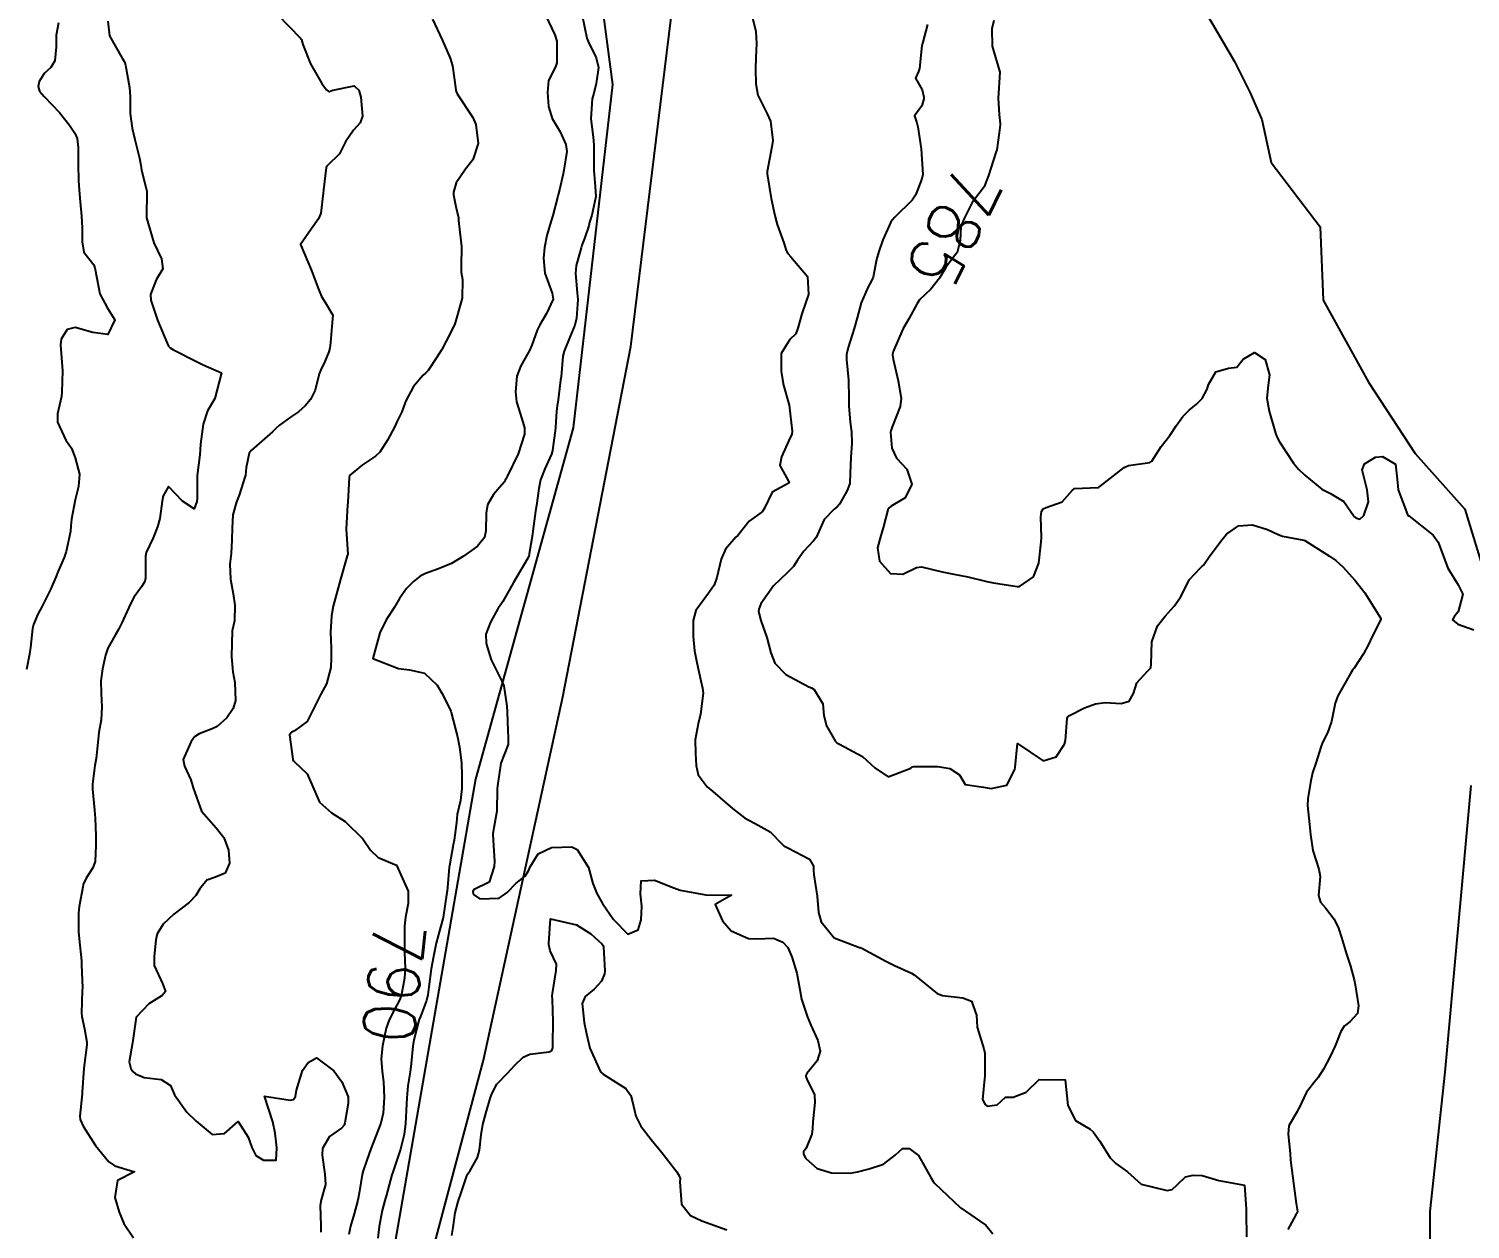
# Model space of a CAD drawing. Header units: metres. Extents: x 307586 to 320046, y 7427249 to 7434250.
# Drawn here: x 319149 to 319260.7, y 7428049.3 to 7428142.3 of the extents above; entities that cross this region are included whole.
import ezdxf
from ezdxf.enums import TextEntityAlignment as Align

# ---------------------------------------------------------------- set-up
doc = ezdxf.new("R2010")
doc.units = ezdxf.units.M
doc.header["$MEASUREMENT"] = 0
for name, color, linetype in [('Cotas', 45, 'Continuous'), ('Curvas de Nivel 1m', 11, 'Continuous'), ('Curvas de Nivel 5m', 15, 'Continuous'), ('Hidrografia', 140, 'Continuous'), ('Vias Secundárias', 230, 'Continuous')]:
    doc.layers.add(name, color=color, linetype=linetype)
doc.styles.add('Style-STANDARD', font='STANDARD.shx')

msp = doc.modelspace()

# ---------------------------------------------------------------- linework, layer by layer
at = {"layer": 'Curvas de Nivel 1m', "flags": 128}
for points, elevation in [([(319151.35, 7428142.79), (319151.17, 7428141.84), (319151.17, 7428140.94), (319151.06, 7428139.84), (319150.76, 7428139.34), (319150.25, 7428138.87), (319149.85, 7428138.24), (319149.78, 7428137.86), (319149.87, 7428137.5), (319150.23, 7428137.07), (319151.43, 7428135.84), (319152.2, 7428134.85), (319152.62, 7428134.25), (319152.8, 7428133.82), (319152.87, 7428133.13), (319152.87, 7428131.82), (319152.9, 7428130.57), (319152.95, 7428129.82), (319153.02, 7428128.93), (319153.12, 7428127.81), (319153.19, 7428126.9), (319153.19, 7428125.81), (319153.3, 7428125.03), (319154.08, 7428124.03), (319154.17, 7428123.8), (319154.19, 7428123.68), (319154.54, 7428121.79), (319155.15, 7428120.67), (319155.71, 7428119.78), (319155.16, 7428118.64), (319154.01, 7428118.79), (319152.65, 7428119.18), (319152.01, 7428119.02), (319151.55, 7428118.28), (319151.51, 7428117.83), (319151.64, 7428116.17), (319151.65, 7428115.83), (319151.61, 7428114.18), (319151.57, 7428113.83), (319151.27, 7428112.5), (319151.28, 7428111.84), (319151.91, 7428110.46), (319152.18, 7428110.1), (319152.35, 7428109.82), (319152.64, 7428109.07), (319152.98, 7428107.81), (319152.91, 7428106.87), (319152.64, 7428105.82), (319152.35, 7428104.34), (319152.31, 7428103.82), (319152.27, 7428103.38), (319151.95, 7428101.83), (319151.8, 7428101.35), (319151.31, 7428100.31), (319151.13, 7428099.84), (319150.72, 7428098.89), (319150.22, 7428097.85), (319150.06, 7428097.54), (319149.74, 7428096.96), (319149.41, 7428096.17), (319149.33, 7428095.85), (319149.18, 7428094.39), (319149.11, 7428093.86), (319148.87, 7428092.69)], 793), ([(319155.18, 7428142.91), (319155.31, 7428141.79), (319156.27, 7428140.04), (319156.45, 7428139.78), (319156.53, 7428139.5), (319156.85, 7428137.77), (319156.91, 7428137.09), (319156.91, 7428135.77), (319157.05, 7428134.62), (319157.25, 7428133.76), (319157.63, 7428132.3), (319157.73, 7428131.76), (319157.79, 7428131.38), (319158.14, 7428129.95), (319158.19, 7428129.75), (319158.19, 7428129.7), (319158.16, 7428127.75), (319158.17, 7428127.69), (319158.73, 7428125.74), (319159.33, 7428124.49), (319159.44, 7428123.74), (319158.92, 7428122.88), (319158.47, 7428121.75), (319158.49, 7428121.29), (319159.01, 7428119.74), (319159.77, 7428117.96), (319159.87, 7428117.73), (319159.99, 7428117.61), (319160.27, 7428117.45), (319161.98, 7428116.56), (319162.56, 7428116.29), (319163.97, 7428115.68), (319163.45, 7428113.69), (319162.9, 7428112.73), (319162.56, 7428111.7), (319162.35, 7428110.15), (319162.33, 7428109.7), (319162.29, 7428109.31), (319162.1, 7428107.71), (319162.08, 7428105.93), (319162.06, 7428105.71), (319161.85, 7428105.14), (319160.96, 7428105.72), (319159.86, 7428106.87), (319159.46, 7428106.13), (319159.39, 7428105.73), (319159.2, 7428104.38), (319159.03, 7428103.74), (319158.67, 7428102.89), (319158.13, 7428101.75), (319158.08, 7428101.47), (319158.08, 7428099.75), (319158.03, 7428099.5), (319157.77, 7428099.08), (319157.22, 7428098.3), (319156.92, 7428097.76), (319156.26, 7428096.3), (319156, 7428095.78), (319155.73, 7428095.33), (319155.17, 7428094.33), (319154.99, 7428093.79), (319154.75, 7428092.74), (319154.62, 7428091.79), (319154.65, 7428090.82), (319154.7, 7428089.79), (319154.65, 7428088.79), (319154.48, 7428087.79), (319154.39, 7428087.03), (319154.26, 7428085.79), (319154.16, 7428085.25), (319153.98, 7428083.8), (319153.99, 7428083.4), (319154.14, 7428081.79), (319154.2, 7428081.15), (319154.24, 7428079.79), (319154.25, 7428079.08), (319154.2, 7428077.79), (319154, 7428077.3), (319153.5, 7428076.5), (319153.27, 7428076.03), (319153.23, 7428075.8), (319152.96, 7428074.32), (319152.89, 7428073.81), (319152.89, 7428072.36), (319152.94, 7428071.81), (319153.12, 7428070.11), (319153.14, 7428069.8), (319153.2, 7428068), (319153.19, 7428067.8), (319153.13, 7428066.05), (319153.15, 7428065.8), (319153.36, 7428064.83), (319153.54, 7428063.8), (319153.55, 7428063.6), (319153.32, 7428061.8), (319153.18, 7428059.92), (319153.17, 7428059.8), (319153, 7428058.08), (319153.03, 7428057.8), (319153.27, 7428057.29), (319154.22, 7428055.79), (319155.24, 7428054.53), (319155.7, 7428054.23), (319157.23, 7428053.75), (319155.91, 7428053.08), (319155.71, 7428051.77), (319156.05, 7428050.63), (319156.42, 7428049.76), (319157.17, 7428048.65)], 792), ([(319168.31, 7428143.44), (319170.1, 7428141.61), (319170.17, 7428141.5), (319170.28, 7428141.12), (319170.86, 7428139.6), (319171.74, 7428138.1), (319172.12, 7428137.59), (319172.24, 7428137.5), (319172.35, 7428137.48), (319172.59, 7428137.58), (319174.25, 7428137.91), (319174.61, 7428137.56), (319174.76, 7428137.03), (319174.89, 7428135.55), (319174.72, 7428135.04), (319174.2, 7428134.48), (319173.58, 7428133.57), (319173.12, 7428132.64), (319172.16, 7428131.71), (319172.1, 7428131.66), (319172.08, 7428131.59), (319171.88, 7428129.86), (319171.85, 7428129.59), (319171.67, 7428128.05), (319171.49, 7428127.6), (319170.91, 7428126.8), (319170.09, 7428125.61), (319170.94, 7428123.6), (319171.49, 7428122.16), (319171.72, 7428121.59), (319172.04, 7428121.08), (319172.59, 7428120.14), (319172.56, 7428119.58), (319172.43, 7428118.01), (319172.38, 7428117.58), (319172.29, 7428117.29), (319171.99, 7428116.55), (319171.66, 7428115.91), (319171.55, 7428115.59), (319171.24, 7428114.32), (319170.87, 7428113.6), (319170.45, 7428113.11), (319169.94, 7428112.64), (319169.32, 7428112.23), (319168.48, 7428111.62), (319168.19, 7428111.35), (319167.92, 7428111.1), (319166.27, 7428109.65), (319166.11, 7428109.44), (319165.88, 7428108.33), (319165.83, 7428107.7), (319165.82, 7428107.66), (319165.34, 7428106.18), (319165.13, 7428105.67), (319164.85, 7428104.66), (319164.79, 7428103.67), (319164.77, 7428102.72), (319164.72, 7428101.67), (319164.63, 7428100.83), (319164.68, 7428099.67), (319164.89, 7428098.54), (319165.02, 7428097.67), (319164.97, 7428096.44), (319164.81, 7428095.67), (319164.77, 7428094.71), (319164.76, 7428093.67), (319164.85, 7428092.51), (319165.01, 7428091.67), (319165.06, 7428090.28), (319164.88, 7428089.67), (319164.39, 7428088.93), (319163.64, 7428088.27), (319163.24, 7428088.08), (319162.24, 7428087.69), (319161.88, 7428087.45), (319161.63, 7428087.09), (319161.01, 7428085.71), (319161.1, 7428085.2), (319161.6, 7428084.14), (319161.74, 7428083.7), (319161.79, 7428083.5), (319162.43, 7428081.69), (319163.55, 7428080.4), (319164.15, 7428079.67), (319164.51, 7428078.68), (319164.6, 7428077.67), (319164.27, 7428076.91), (319163.5, 7428076.58), (319162.83, 7428076.35), (319162.31, 7428075.69), (319162, 7428075.18), (319161.48, 7428074.63), (319160.28, 7428073.72), (319159.87, 7428073.33), (319159.46, 7428072.94), (319158.99, 7428072.19), (319158.89, 7428071.74), (319158.75, 7428070.42), (319158.77, 7428069.74), (319159.4, 7428068.34), (319159.63, 7428067.73), (319159.39, 7428067.42), (319158.34, 7428066.78), (319157.37, 7428065.75), (319157.07, 7428063.75), (319156.81, 7428062.28), (319156.95, 7428061.76), (319157.1, 7428061.53), (319157.32, 7428061.35), (319157.99, 7428061.07), (319159.31, 7428060.9), (319160.03, 7428060.44), (319160.34, 7428059.71), (319161.28, 7428058.39), (319162.02, 7428057.69), (319163.26, 7428056.65), (319164.2, 7428056.73), (319165.27, 7428057.66), (319166.05, 7428056.44), (319166.33, 7428055.64), (319166.64, 7428055.03), (319167.24, 7428054.67), (319168.21, 7428054.66), (319168.25, 7428055.62), (319168.13, 7428056.76), (319167.95, 7428057.62), (319167.3, 7428059.63), (319169.3, 7428059.32), (319169.55, 7428059.36), (319169.7, 7428059.6), (319169.78, 7428060.08), (319170.26, 7428061.6), (319170.69, 7428062.23), (319171.34, 7428062.6), (319172.67, 7428061.57), (319173.31, 7428060.72), (319173.8, 7428059.56), (319173.8, 7428059.05), (319173.54, 7428057.56), (319173.47, 7428057.36), (319173.27, 7428057.13), (319172.33, 7428056.5), (319171.8, 7428055.57), (319171.77, 7428055.05), (319171.99, 7428053.57), (319172.02, 7428052.77), (319171.7, 7428051.58), (319171.63, 7428051.14), (319171.66, 7428049.58), (319171.66, 7428049.09)], 791), ([(319189.08, 7428143.39), (319189.81, 7428141.86), (319189.96, 7428141.37), (319189.96, 7428139.68), (319189.86, 7428139.37), (319189.32, 7428138.31), (319189.22, 7428137.38), (319189.3, 7428136.31), (319189.58, 7428135.38), (319190.2, 7428134.34), (319190.66, 7428133.37), (319190.73, 7428132.82), (319190.5, 7428131.37), (319190.44, 7428131.09), (319190.15, 7428129.84), (319190.05, 7428129.46), (319190.03, 7428129.37), (319189.64, 7428127.87), (319189.5, 7428127.38), (319189.18, 7428126.3), (319189, 7428125.38), (319188.91, 7428124.55), (319189.02, 7428123.38), (319189.6, 7428121.83), (319189.66, 7428121.37), (319189.15, 7428120.26), (319188.64, 7428119.38), (319188.43, 7428118.97), (319188.01, 7428117.81), (319187.83, 7428117.39), (319187.17, 7428116.22), (319186.86, 7428115.41), (319186.75, 7428114.19), (319186.83, 7428113.41), (319187.23, 7428112.1), (319187.45, 7428111.4), (319187.44, 7428110.92), (319186.95, 7428109.4), (319186.11, 7428107.64), (319186, 7428107.42), (319185.96, 7428107.34), (319185.88, 7428107.2), (319185.05, 7428106.24), (319184.59, 7428105.43), (319184.48, 7428104.8), (319184.46, 7428103.43), (319184.35, 7428102.91), (319183.81, 7428102.23), (319183.35, 7428101.91), (319182.72, 7428101.46), (319181.8, 7428100.9), (319180.79, 7428100.48), (319179.79, 7428100.11), (319179.37, 7428099.91), (319178.86, 7428099.5), (319178.32, 7428098.96), (319177.77, 7428098.17), (319177.38, 7428097.52), (319176.73, 7428096.54), (319176.25, 7428095.53), (319175.71, 7428093.54), (319177.7, 7428092.75), (319178.55, 7428092.65), (319179.7, 7428092.39), (319180.68, 7428091.47), (319181.05, 7428090.84), (319181.66, 7428089.62), (319181.74, 7428089.46), (319181.77, 7428089.35), (319182.26, 7428087.45), (319182.42, 7428086.67), (319182.56, 7428085.45), (319182.6, 7428084.45), (319182.6, 7428083.45), (319182.49, 7428082.54), (319182.24, 7428081.45), (319182.19, 7428080.83), (319182, 7428079.46), (319181.91, 7428079.09), (319181.63, 7428077.46), (319181.62, 7428077.36), (319181.5, 7428076.1), (319181.45, 7428075.5), (319181.44, 7428075.46), (319181.44, 7428075.41), (319181.14, 7428073.46), (319180.78, 7428072.15), (319180.6, 7428071.47), (319180.39, 7428070.44), (319180.22, 7428069.48), (319180.03, 7428068.1), (319179.95, 7428067.48), (319179.85, 7428067.03), (319179.38, 7428065.79), (319179.29, 7428065.57), (319179.27, 7428065.49), (319178.88, 7428063.97), (319178.8, 7428063.5), (319178.68, 7428062.15), (319178.59, 7428061.5), (319178.41, 7428060.41), (319178.33, 7428059.5), (319178.28, 7428058.51), (319178.23, 7428057.5), (319178.12, 7428056.65), (319177.83, 7428055.5), (319177.7, 7428055.05), (319177.23, 7428053.66), (319177.18, 7428053.51), (319176.76, 7428051.96), (319176.64, 7428051.52), (319176.43, 7428050.75), (319176.18, 7428049.53), (319176.08, 7428048.61)], 789), ([(319191.91, 7428143.35), (319192.29, 7428141.59), (319192.37, 7428141.35), (319193.01, 7428140.08), (319193.18, 7428139.34), (319193.01, 7428138.1), (319192.81, 7428137.34), (319192.69, 7428136.89), (319192.59, 7428135.34), (319192.78, 7428133.93), (319192.82, 7428133.34), (319192.81, 7428132.71), (319192.82, 7428131.34), (319192.92, 7428130.11), (319192.97, 7428129.34), (319192.66, 7428127.88), (319192.49, 7428127.34), (319192.42, 7428127.05), (319192.1, 7428126.07), (319191.9, 7428125.55), (319191.83, 7428125.35), (319191.45, 7428123.98), (319191.39, 7428123.36), (319191.54, 7428121.87), (319191.58, 7428121.35), (319191.48, 7428119.9), (319191.35, 7428119.36), (319190.95, 7428118.43), (319190.51, 7428117.36), (319190.41, 7428116.95), (319190.28, 7428115.37), (319190.24, 7428115.09), (319190.02, 7428113.37), (319190.01, 7428113.31), (319189.94, 7428112.68), (319189.85, 7428111.45), (319189.84, 7428111.37), (319189.62, 7428109.66), (319189.55, 7428109.37), (319189.03, 7428108.24), (319188.68, 7428107.38), (319188.55, 7428106.71), (319188.37, 7428105.38), (319188.3, 7428104.94), (319188.1, 7428103.39), (319188.07, 7428103.15), (319187.81, 7428101.64), (319187.78, 7428101.42), (319187.77, 7428101.39), (319187.72, 7428101.31), (319186.6, 7428099.41), (319185.77, 7428097.95), (319185.56, 7428097.63), (319185.42, 7428097.42), (319184.81, 7428096.36), (319184.46, 7428095.43), (319184.47, 7428094.69), (319184.86, 7428093.43), (319185.69, 7428091.78), (319185.84, 7428091.42), (319186.08, 7428089.83), (319186.11, 7428089.41), (319186.16, 7428087.92), (319186.19, 7428087.41), (319186.18, 7428086.87), (319185.61, 7428085.42), (319185.36, 7428083.66), (319185.33, 7428083.42), (319185.3, 7428081.69), (319185.26, 7428081.42), (319184.99, 7428079.98), (319185.01, 7428079.43), (319185.12, 7428077.83), (319185.09, 7428077.42), (319184.72, 7428076.21), (319183.5, 7428075.6), (319183.44, 7428075.49), (319183.44, 7428075.44), (319183.49, 7428075.24), (319184, 7428074.92), (319185.49, 7428074.95), (319186.11, 7428075.41), (319186.8, 7428076.11), (319187.51, 7428076.67), (319187.78, 7428077.12), (319187.89, 7428077.39), (319188.51, 7428078.4), (319189.54, 7428078.88), (319191.12, 7428078.93), (319191.54, 7428078.73), (319192.4, 7428077.33), (319192.74, 7428076.09), (319193.05, 7428075.32), (319193.49, 7428074.56), (319194.34, 7428073.31), (319195.46, 7428072.17), (319196.25, 7428072.5), (319196.48, 7428073.28), (319196.54, 7428074.34), (319196.43, 7428075.29), (319196.49, 7428076.31), (319197.51, 7428076.35), (319199.01, 7428075.75), (319199.5, 7428075.58), (319201.49, 7428075.22), (319203.49, 7428075.2), (319202.23, 7428074.46), (319202.78, 7428073.21), (319203.46, 7428072.42), (319204.8, 7428071.84), (319205.45, 7428071.81), (319206.75, 7428071.86), (319207.45, 7428071.56), (319207.84, 7428071.15), (319208.17, 7428070.41), (319208.55, 7428069.14), (319208.81, 7428067.74), (319208.92, 7428067.13), (319209.38, 7428065.73), (319209.64, 7428065.13), (319210.17, 7428063.93), (319210.36, 7428063.11), (319210.11, 7428062.35), (319209.33, 7428061.38), (319209.24, 7428061.22), (319209.24, 7428061.13), (319209.32, 7428060.93), (319209.91, 7428059.72), (319209.93, 7428059.12), (319209.79, 7428057.63), (319209.77, 7428057.12), (319209.72, 7428056.68), (319209.26, 7428055.6), (319209.07, 7428055.31), (319209.05, 7428055.13), (319209.25, 7428054.78), (319210.13, 7428054.01), (319211.24, 7428053.67), (319212.68, 7428053.65), (319213.24, 7428053.75), (319214.16, 7428053.99), (319215.25, 7428054.36), (319216.16, 7428055.05), (319216.73, 7428055.57), (319217.26, 7428055.56), (319217.98, 7428055.02), (319218.94, 7428053.31), (319219.1, 7428053.01), (319219.23, 7428052.84), (319221.2, 7428050.98), (319223.19, 7428049.61), (319223.74, 7428048.95)], 788), ([(319205.12, 7428143.19), (319205.37, 7428142.12), (319205.43, 7428141.19), (319205.36, 7428140.11), (319205.35, 7428139.19), (319205.38, 7428138.06), (319205.52, 7428137.19), (319206.22, 7428135.78), (319206.51, 7428135.18), (319206.68, 7428133.66), (319206.62, 7428133.17), (319206.25, 7428131.26), (319206.25, 7428131.18), (319206.25, 7428131.1), (319206.55, 7428129.17), (319206.83, 7428127.87), (319207.02, 7428127.17), (319207.53, 7428125.73), (319207.72, 7428125.16), (319207.85, 7428124.91), (319208.09, 7428124.67), (319209.36, 7428123.14), (319209.45, 7428121.74), (319209.25, 7428121.14), (319208.93, 7428120.25), (319208.63, 7428119.14), (319208.46, 7428118.7), (319208.01, 7428118.25), (319207.34, 7428117.16), (319207.33, 7428115.81), (319207.44, 7428115.16), (319207.51, 7428114.7), (319207.95, 7428113.15), (319208.19, 7428111.15), (319208.15, 7428110.92), (319207.92, 7428110.42), (319207.35, 7428109.16), (319207.24, 7428108.5), (319207.88, 7428107.33), (319207.94, 7428107.15), (319207.91, 7428107.12), (319207.88, 7428107.1), (319206.63, 7428106.41), (319206.03, 7428105.18), (319205.85, 7428104.91), (319204.86, 7428104.17), (319204.08, 7428103.2), (319203.97, 7428103.06), (319203.83, 7428102.94), (319203.02, 7428102), (319202.69, 7428101.22), (319202.36, 7428099.8), (319202.14, 7428099.22), (319201.78, 7428098.69), (319200.73, 7428097.24), (319200.51, 7428096.48), (319200.52, 7428095.24), (319200.61, 7428094.13), (319200.79, 7428093.23), (319201.12, 7428091.8), (319201.25, 7428091.23), (319201.29, 7428090.84), (319201.09, 7428089.23), (319200.9, 7428088.48), (319200.68, 7428087.23), (319200.69, 7428086.17), (319200.74, 7428085.23), (319200.9, 7428084.53), (319201.6, 7428083.59), (319202.03, 7428083.22), (319203.57, 7428081.91), (319204.48, 7428081.19), (319205.56, 7428080.61), (319206.49, 7428080.1), (319207.42, 7428079.15), (319207.48, 7428079.08), (319207.54, 7428079.02), (319207.84, 7428078.85), (319209.53, 7428077.98), (319209.83, 7428077.43), (319209.84, 7428077.13), (319209.87, 7428076.77), (319210.11, 7428075.12), (319210.22, 7428073.86), (319210.43, 7428073.12), (319211.45, 7428071.89), (319213.39, 7428071.14), (319213.44, 7428071.13), (319213.57, 7428071.08), (319215.43, 7428070.08), (319216.12, 7428069.74), (319217.42, 7428069.16), (319217.64, 7428069.03), (319219.41, 7428067.58), (319219.83, 7428067.42), (319221.41, 7428067.24), (319222.09, 7428066.97), (319222.47, 7428065.89), (319222.52, 7428064.97), (319223.03, 7428063.29), (319223.1, 7428062.96), (319223.11, 7428061.18), (319223.08, 7428060.96), (319222.92, 7428059.36), (319223.13, 7428058.96), (319223.3, 7428058.85), (319224.06, 7428058.95), (319224.72, 7428059.54), (319225.31, 7428059.55), (319226.32, 7428059.92), (319227.33, 7428060.91), (319229.33, 7428060.89), (319229.53, 7428058.89), (319230.14, 7428057.72), (319231.28, 7428057.06), (319231.51, 7428056.86), (319232.01, 7428056.12), (319232.83, 7428054.84), (319233.25, 7428054.41), (319234.17, 7428053.75), (319235.23, 7428052.81), (319237.23, 7428052.32), (319237.62, 7428052.39), (319238.04, 7428052.78), (319238.65, 7428053.36), (319239.24, 7428053.5), (319239.96, 7428053.48), (319241.24, 7428053.08), (319243.23, 7428052.72), (319243.35, 7428050.86), (319243.35, 7428050.72), (319243.35, 7428050.58), (319243.39, 7428048.72)], 787), ([(319218.67, 7428142.66), (319218.3, 7428141.3), (319218.24, 7428141.03), (319218.04, 7428139.26), (319217.96, 7428139.03), (319217.73, 7428138.51), (319218.25, 7428137.61), (319218.38, 7428137.03), (319218.38, 7428136.89), (319218.23, 7428136.37), (319217.67, 7428135.59), (319217.83, 7428135.04), (319217.92, 7428134.74), (319218.19, 7428133.03), (319218.32, 7428131.03), (319218.29, 7428130.91), (319218.16, 7428130.5), (319217.75, 7428129.43), (319217.47, 7428129.04), (319216.13, 7428127.74), (319215.83, 7428127.36), (319215.69, 7428127.06), (319215.21, 7428125.97), (319214.89, 7428125.07), (319214.72, 7428124.44), (319214.45, 7428123.08), (319214.34, 7428122.8), (319214.07, 7428122.34), (319213.52, 7428121.09), (319213.21, 7428119.92), (319212.99, 7428119.1), (319212.52, 7428117.62), (319212.4, 7428117.1), (319212.39, 7428116.71), (319212.54, 7428115.1), (319212.57, 7428113.71), (319212.57, 7428113.1), (319212.69, 7428111.85), (319212.78, 7428111.1), (319212.81, 7428110.21), (319212.72, 7428109.1), (319212.69, 7428107.89), (319212.64, 7428107.1), (319212.44, 7428106.54), (319211.86, 7428105.49), (319211.68, 7428105.28), (319211.45, 7428105.11), (319210.66, 7428104.31), (319210.15, 7428103.13), (319210.05, 7428102.91), (319209.83, 7428102.64), (319209.09, 7428101.86), (319208.6, 7428101.14), (319208.28, 7428100.66), (319207.79, 7428100.17), (319206.74, 7428099.17), (319205.77, 7428097.78), (319205.59, 7428097.36), (319205.57, 7428097.18), (319205.75, 7428096.48), (319206.21, 7428095.17), (319206.52, 7428093.96), (319206.85, 7428093.16), (319207.7, 7428092.3), (319209.48, 7428091.33), (319209.68, 7428091.25), (319209.9, 7428091.13), (319210.56, 7428090.01), (319210.64, 7428089.12), (319210.85, 7428088.31), (319211.55, 7428087.1), (319211.64, 7428087.01), (319211.84, 7428086.9), (319213.63, 7428085.95), (319214.6, 7428085.07), (319215.61, 7428084.36), (319217.38, 7428085.03), (319217.51, 7428085.13), (319217.62, 7428085.17), (319219.46, 7428085.17), (319219.62, 7428085.15), (319220.41, 7428085), (319221.15, 7428084.53), (319221.6, 7428083.78), (319223.02, 7428083.55), (319223.6, 7428083.45), (319224.82, 7428083.72), (319225.44, 7428084.94), (319225.47, 7428085.09), (319225.64, 7428086.94), (319227.62, 7428085.6), (319228.63, 7428085.9), (319229.28, 7428086.89), (319229.35, 7428087.18), (319229.5, 7428088.89), (319229.55, 7428089.01), (319229.67, 7428089.12), (319230.84, 7428089.71), (319231.68, 7428090.03), (319232.42, 7428090.11), (319233.68, 7428090.05), (319234.29, 7428090.23), (319234.62, 7428090.83), (319234.88, 7428091.65), (319235.71, 7428092.55), (319235.96, 7428092.82), (319235.99, 7428093.09), (319236.04, 7428094.82), (319236.49, 7428096.07), (319237.07, 7428096.8), (319237.77, 7428097.59), (319238.28, 7428098.28), (319238.53, 7428098.78), (319238.94, 7428099.64), (319239.81, 7428100.55), (319239.93, 7428100.65), (319240.04, 7428100.77), (319240.55, 7428101.49), (319241.5, 7428102.75), (319241.84, 7428103.16), (319242.76, 7428103.81), (319243.84, 7428103.89), (319245.01, 7428103.54), (319245.84, 7428103.13), (319246.16, 7428103.02), (319247.83, 7428102.7), (319247.91, 7428102.67), (319249.82, 7428101.47), (319250.3, 7428101.13), (319250.84, 7428100.63), (319251.8, 7428099.58), (319252.54, 7428098.61), (319253.76, 7428096.68), (319253.79, 7428096.6), (319253.79, 7428096.57), (319253.76, 7428096.5), (319253.12, 7428095.23), (319252.84, 7428094.61), (319252.45, 7428093.89), (319251.71, 7428092.79), (319251.6, 7428092.62), (319251.45, 7428092.36), (319250.45, 7428090.64), (319250.25, 7428090.07), (319249.96, 7428088.65), (319249.65, 7428087.77), (319249.28, 7428087.02), (319249.14, 7428086.66), (319248.77, 7428085.51), (319248.49, 7428084.66), (319248.34, 7428083.93), (319248.13, 7428082.66), (319248.11, 7428082.14), (319248.27, 7428080.66), (319248.33, 7428079.9), (319248.52, 7428078.66), (319248.98, 7428077.2), (319249.09, 7428076.65), (319248.97, 7428075.18), (319249.11, 7428074.65), (319249.49, 7428074.21), (319250.17, 7428073.33), (319250.5, 7428072.63), (319250.73, 7428071.9), (319251.14, 7428070.62), (319251.44, 7428069.7), (319251.72, 7428068.62), (319251.79, 7428068.24), (319252.07, 7428066.61), (319251.98, 7428066.03), (319251.38, 7428065.38), (319250.96, 7428065.05), (319250.69, 7428064.63), (319250.25, 7428063.52), (319249.83, 7428062.64), (319249.34, 7428061.71), (319248.93, 7428061.06), (319248.59, 7428060.66), (319248.04, 7428059.94), (319247.43, 7428058.67), (319247.39, 7428058.58), (319247.3, 7428058.43), (319246.66, 7428057.31), (319246.62, 7428056.68), (319246.76, 7428055.18), (319246.8, 7428054.67), (319247.03, 7428052.88), (319247.05, 7428052.67), (319247.22, 7428051.31), (319247.32, 7428050.67), (319247.31, 7428050.57), (319247.21, 7428050.41), (319246.58, 7428049.29)], 786), ([(319181.81, 7428048.82), (319181.91, 7428049.45), (319182.07, 7428050.58), (319182.32, 7428051.45), (319182.53, 7428052.13), (319182.99, 7428053.44), (319183.07, 7428053.61), (319183.24, 7428053.85), (319183.81, 7428054.87), (319183.96, 7428055.43), (319184.09, 7428056.61), (319184.22, 7428057.43), (319184.45, 7428058.27), (319184.79, 7428059.43), (319184.92, 7428059.81), (319185.31, 7428060.56), (319186.12, 7428061.41), (319186.71, 7428062.02), (319187.34, 7428062.64), (319187.87, 7428062.86), (319189.35, 7428063.05), (319189.56, 7428063.16), (319189.64, 7428063.37), (319189.65, 7428063.66), (319189.67, 7428065.37), (319189.62, 7428067.14), (319189.6, 7428067.37), (319189.61, 7428067.57), (319189.9, 7428069.36), (319189.92, 7428069.85), (319189.44, 7428070.88), (319189.33, 7428071.37), (319189.33, 7428071.48), (319189.47, 7428073.37), (319191.47, 7428072.9), (319192.58, 7428072.2), (319193.44, 7428071.42), (319193.52, 7428071.32), (319193.56, 7428071.2), (319193.67, 7428069.32), (319193.65, 7428069.09), (319193.41, 7428068.52), (319192.84, 7428067.9), (319192.14, 7428067.33), (319191.92, 7428066.81), (319192.07, 7428065.33), (319192.26, 7428064.44), (319192.51, 7428063.33), (319193.33, 7428061.51), (319193.54, 7428061.32), (319195.31, 7428060.22), (319195.68, 7428059.67), (319195.78, 7428059.29), (319196.07, 7428058.07), (319196.46, 7428057.28), (319197.27, 7428056.26), (319198.1, 7428055.26), (319199.24, 7428053.75), (319199.44, 7428053.45), (319199.5, 7428053.25), (319199.49, 7428052.99), (319199.61, 7428051.24), (319200.32, 7428050.36), (319201.19, 7428049.96), (319203.13, 7428049.25)], 789)]:
    msp.add_lwpolyline(points, dxfattribs=dict(at, elevation=elevation))
at = {"layer": 'Curvas de Nivel 5m', "flags": 128}
for points, elevation in [([(319180.31, 7428143.08), (319181.06, 7428141.48), (319181.68, 7428140.06), (319181.87, 7428139.47), (319182.13, 7428137.59), (319182.15, 7428137.47), (319182.24, 7428137.3), (319183.44, 7428135.45), (319183.67, 7428134.91), (319183.85, 7428133.45), (319183.44, 7428132.18), (319182.87, 7428131.46), (319182.15, 7428130.39), (319181.94, 7428129.68), (319181.95, 7428129.47), (319182.13, 7428128.56), (319182.34, 7428127.68), (319182.34, 7428127.47), (319182.35, 7428127.24), (319182.58, 7428125.46), (319182.55, 7428123.94), (319182.55, 7428123.46), (319182.64, 7428122.89), (319182.63, 7428121.46), (319182.08, 7428119.53), (319182.06, 7428119.47), (319182.02, 7428119.38), (319181.37, 7428118.11), (319181.04, 7428117.48), (319180.64, 7428116.84), (319179.98, 7428115.86), (319179.8, 7428115.67), (319179.59, 7428115.49), (319178.84, 7428114.62), (319178.25, 7428113.51), (319178.17, 7428113.28), (319177.94, 7428112.65), (319177.57, 7428111.88), (319177.4, 7428111.52), (319176.84, 7428110.45), (319176.24, 7428109.53), (319175.9, 7428109.22), (319174.91, 7428108.54), (319173.88, 7428107.7), (319173.86, 7428107.56), (319173.76, 7428105.65), (319173.76, 7428105.56), (319173.74, 7428105.45), (319173.63, 7428103.56), (319173.75, 7428101.62), (319173.74, 7428101.56), (319173.72, 7428101.48), (319173.16, 7428099.57), (319172.93, 7428098.73), (319172.63, 7428097.58), (319172.5, 7428096.83), (319172.43, 7428095.58), (319172.46, 7428094.32), (319172.48, 7428093.58), (319172.44, 7428092.84), (319172.1, 7428091.58), (319171.67, 7428090.77), (319171.07, 7428089.59), (319170.6, 7428088.64), (319169.64, 7428087.92), (319169.43, 7428087.82), (319169.25, 7428087.61), (319169.5, 7428085.73), (319169.54, 7428085.61), (319169.61, 7428085.54), (319170.61, 7428084.6), (319171.06, 7428083.59), (319171.58, 7428082.39), (319172.5, 7428081.57), (319173.56, 7428080.9), (319174.93, 7428079.55), (319175.53, 7428078.69), (319176.11, 7428078.12), (319177.52, 7428077.51), (319178.44, 7428075.5), (319178.43, 7428074.55), (319178.22, 7428073.5), (319178.16, 7428072.8), (319178.15, 7428071.5), (319178.16, 7428070.78), (319178.2, 7428069.5), (319178.16, 7428068.76), (319177.93, 7428067.5), (319177.79, 7428067.1), (319177.38, 7428066.34), (319176.96, 7428065.52), (319176.73, 7428064.88), (319176.45, 7428063.52), (319176.35, 7428062.51), (319176.41, 7428061.52), (319176.52, 7428060.72), (319176.58, 7428059.52), (319176.51, 7428058.3), (319176.33, 7428057.52), (319175.73, 7428056), (319175.55, 7428055.54), (319175.24, 7428054.65), (319174.95, 7428053.83), (319174.87, 7428053.54), (319174.64, 7428052.11), (319174.54, 7428051.55), (319174.25, 7428050.49), (319173.97, 7428049.55), (319173.83, 7428048.89)], 790), ([(319223.81, 7428142.97), (319223.66, 7428142.32), (319223.69, 7428140.97), (319224.26, 7428138.96), (319224.15, 7428136.96), (319224.22, 7428135.68), (319224.3, 7428134.96), (319224.29, 7428134.88), (319224.21, 7428134.26), (319224.03, 7428132.96), (319223.97, 7428132.74), (319223.4, 7428130.97), (319223.07, 7428130.07), (319222.24, 7428128.99), (319222.14, 7428128.86), (319221.5, 7428127.62), (319221.25, 7428127), (319221.19, 7428125.91), (319220.97, 7428125), (319220.59, 7428124.5), (319220.08, 7428123.82), (319219.78, 7428123.31), (319219.6, 7428123.01), (319218.92, 7428122.16), (319218.06, 7428121.32), (319217.86, 7428121.03), (319217.23, 7428119.85), (319216.76, 7428119.05), (319216.01, 7428117.32), (319215.95, 7428117.12), (319215.95, 7428117.06), (319216, 7428116.74), (319216.4, 7428115.05), (319216.62, 7428113.71), (319216.55, 7428113.05), (319215.94, 7428111.48), (319215.82, 7428111.18), (319215.81, 7428111.06), (319215.91, 7428109.83), (319216.26, 7428109.05), (319217.06, 7428108.21), (319217.45, 7428107.04), (319216.94, 7428105.97), (319215.86, 7428105.34), (319215.69, 7428105.22), (319215.6, 7428105.06), (319215.23, 7428103.67), (319215.05, 7428103.07), (319214.79, 7428102.1), (319214.94, 7428101.07), (319215.8, 7428100.12), (319216.77, 7428100.07), (319217.81, 7428100.58), (319218.2, 7428100.63), (319219.8, 7428100.25), (319220.72, 7428100.07), (319221.8, 7428099.85), (319223.26, 7428099.5), (319223.79, 7428099.4), (319225.62, 7428099.11), (319225.79, 7428099.12), (319226.87, 7428099.85), (319227.3, 7428100.92), (319227.48, 7428102.56), (319227.49, 7428102.92), (319227.46, 7428104.52), (319227.51, 7428104.92), (319227.63, 7428105.14), (319227.86, 7428105.24), (319229.11, 7428105.66), (319229.88, 7428106.54), (319230.06, 7428106.7), (319231.88, 7428106.77), (319231.95, 7428106.81), (319232.02, 7428106.87), (319233.9, 7428108.34), (319234.25, 7428108.49), (319235.9, 7428108.73), (319236.06, 7428108.82), (319236.77, 7428109.96), (319237.43, 7428110.8), (319237.94, 7428111.55), (319238.45, 7428112.29), (319238.93, 7428112.78), (319239.5, 7428113.23), (319239.96, 7428113.68), (319240.33, 7428114.41), (319240.44, 7428114.77), (319241.01, 7428115.74), (319241.99, 7428116.02), (319242.63, 7428116.1), (319243.13, 7428116.73), (319244.01, 7428117.25), (319244.84, 7428116.71), (319245.17, 7428115.52), (319245.07, 7428114.71), (319244.96, 7428113.71), (319245.13, 7428112.71), (319245.64, 7428111), (319245.74, 7428110.7), (319245.93, 7428110.31), (319247.03, 7428108.68), (319247.42, 7428108.2), (319247.89, 7428107.73), (319249.22, 7428106.66), (319249.88, 7428106.31), (319250.92, 7428105.69), (319251.67, 7428104.62), (319251.76, 7428104.52), (319251.86, 7428104.44), (319252.15, 7428104.33), (319252.46, 7428104.61), (319252.83, 7428105.66), (319252.74, 7428106.61), (319252.35, 7428108.16), (319252.52, 7428108.61), (319253.38, 7428109.13), (319253.91, 7428109.18), (319254.92, 7428108.59), (319255.06, 7428107.42), (319255.13, 7428106.59), (319255.86, 7428104.7), (319255.91, 7428104.62), (319255.96, 7428104.58), (319257.84, 7428103.09), (319258.22, 7428102.55), (319258.45, 7428101.92), (319258.97, 7428100.54), (319259.79, 7428099.23), (319260.15, 7428098.52), (319259.77, 7428097.14), (319259.49, 7428096.81), (319259.35, 7428096.53), (319259.76, 7428096.18), (319261, 7428095.75)], 785)]:
    msp.add_lwpolyline(points, dxfattribs=dict(at, elevation=elevation))
at = {"layer": 'Hidrografia'}
for points in [[(319239.83, 7428144.3), (319242.44, 7428139.79), (319243.63, 7428137.42), (319244.58, 7428135.29), (319245.29, 7428131.97), (319249.09, 7428126.99), (319249.32, 7428121.3), (319252.83, 7428114.95), (319256.44, 7428109.43), (319260.29, 7428105.1), (319262.21, 7428098.85)], [(319260.77, 7428083.7), (319258.74, 7428061.48), (319257.58, 7428050.69), (319257.58, 7428036.42)]]:
    msp.add_lwpolyline(points, dxfattribs=at)
at = {"layer": 'Vias Secundárias'}
for points, elevation in [([(319178, 7428038.84), (319184.26, 7428062.4), (319190.43, 7428090.56), (319195.68, 7428117.7), (319198.8, 7428143.21), (319196.14, 7428160.47), (319189.97, 7428188.74), (319186.38, 7428211.19), (319182.06, 7428235.21), (319180.5, 7428262.45), (319177.64, 7428293.54)], 800.86), ([(319178, 7428038.84), (319184.26, 7428062.4), (319190.43, 7428090.56), (319195.68, 7428117.7), (319198.8, 7428143.21), (319196.14, 7428160.47), (319189.97, 7428188.74), (319186.38, 7428211.19), (319182.06, 7428235.21), (319180.5, 7428262.45), (319177.64, 7428293.54)], 800.86), ([(319174.99, 7428269.61), (319176.19, 7428251.86), (319178.35, 7428231.21), (319182.17, 7428211.57), (319184.95, 7428195.97), (319187.06, 7428178.05), (319191.21, 7428161.08), (319194.27, 7428138.01), (319191.22, 7428111.4), (319183.64, 7428084.18), (319177.23, 7428047.18)], 810.75), ([(319174.99, 7428269.61), (319176.19, 7428251.86), (319178.35, 7428231.21), (319182.17, 7428211.57), (319184.95, 7428195.97), (319187.06, 7428178.05), (319191.21, 7428161.08), (319194.27, 7428138.01), (319191.22, 7428111.4), (319183.64, 7428084.18), (319177.23, 7428047.18)], 810.75)]:
    msp.add_lwpolyline(points, dxfattribs=dict(at, elevation=elevation))

# ---------------------------------------------------------------- texts
at = {"layer": 'Cotas', "style": 'Style-STANDARD'}
for s, rotation, p in [('785', 243.8353, (319220.72, 7428126.94, 785)), ('790', 264.1311, (319177.32, 7428068.41, 790))]:
    msp.add_text(s, height=4, rotation=rotation, dxfattribs=at).set_placement(p, align=Align.MIDDLE_CENTER)

doc.saveas('drawing.dxf')
